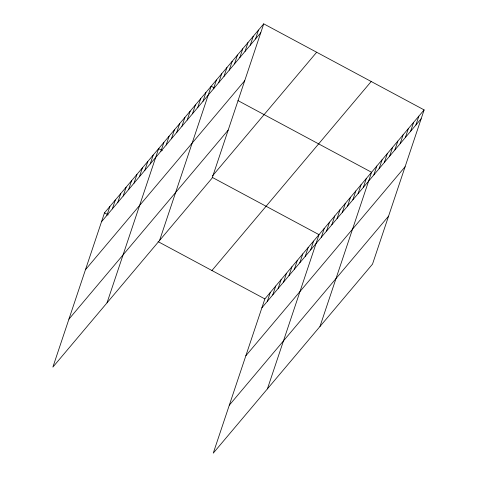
<?xml version="1.0" encoding="UTF-8"?>
<svg xmlns="http://www.w3.org/2000/svg" width="477" height="477" viewBox="0 0 477 477"><rect width="100%" height="100%" fill="white"/><g stroke="black" fill="none" stroke-linecap="round" stroke-linejoin="round"><path stroke-width="0.72" d="M263.739 23.85L104.487 212.867L52.881 367.099L212.14 178.082L263.739 23.85L424.119 109.901L372.513 264.133L213.261 453.15L264.86 298.918L424.119 109.901M106.931 215.318L109.901 206.44M112.345 208.89L115.315 200.012M117.759 202.463L120.729 193.584M123.173 196.035L126.149 187.163M128.593 189.607L131.563 180.735M134.007 183.186L136.977 174.308M139.421 176.758L142.39 167.88M144.835 170.331L147.804 161.453M150.249 163.903L153.218 155.025M107.027 302.829L158.632 148.603L162.371 150.607M160.922 151.239L163.891 142.361M166.175 145.002L169.144 136.124M171.428 138.765L174.397 129.887M176.687 132.528L179.656 123.65M181.94 126.292L184.909 117.414M187.199 120.049L190.168 111.177M192.452 113.812L195.421 104.94M197.705 107.575L200.68 98.703M202.963 101.339L205.933 92.46M159.58 240.456L211.186 86.224L214.298 87.893M213.475 88.865L216.445 79.987M218.728 82.628L221.698 73.75M223.981 76.392L226.957 67.513M229.24 70.149L232.21 61.277M234.493 63.912L237.463 55.04M239.752 57.675L242.721 48.803M245.005 51.438L247.974 42.56M250.264 45.202L253.233 36.324M255.517 38.965L258.486 30.087M267.305 301.369L270.28 292.49M272.725 294.941L275.694 286.069M278.139 288.513L281.108 279.641M283.553 282.092L286.522 273.214M288.967 275.664L291.936 266.786M294.381 269.237L297.35 260.359M299.794 262.809L302.764 253.931M305.208 256.382L308.178 247.509M310.622 249.954L313.598 241.082M267.406 388.886L319.012 234.654L212.205 177.349M321.295 237.29L324.265 228.417M326.548 231.053L329.518 222.181M331.807 224.816L334.776 215.944M337.06 218.579L340.029 209.701M342.319 212.343L345.288 203.464M347.572 206.106L350.541 197.228M352.825 199.869L355.8 190.991M358.084 193.632L361.053 184.754M363.337 187.389L366.306 178.517M319.96 326.506L371.565 172.28L237.963 100.593M373.849 174.916L376.818 166.044M379.102 168.679L382.077 159.801M384.361 162.442L387.33 153.564M389.614 156.206L392.583 147.327M394.873 149.969L397.842 141.091M400.125 143.732L403.095 134.854M405.384 137.489L408.354 128.617M410.637 131.253L413.607 122.38M415.89 125.016L418.86 116.138M101.518 221.745L260.77 32.728M85.466 269.708L244.725 80.691M68.932 319.131L228.185 130.114M212.515 175.864L316.668 52.249M211.937 270.525L371.195 81.507M261.891 307.796L421.149 118.779M245.846 355.764L405.098 166.747M229.306 405.182L388.564 216.164M104.487 212.867L108.225 214.871M158.06 241.612L264.86 298.918"/></g></svg>
